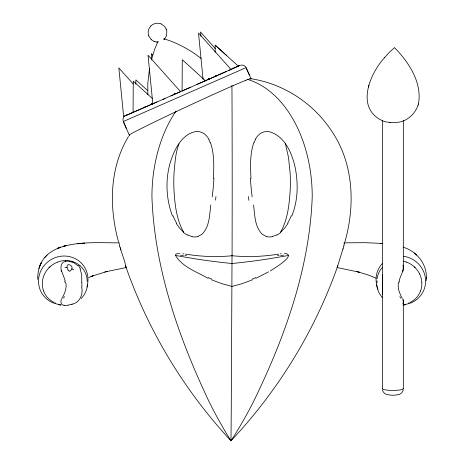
<?xml version="1.0" encoding="UTF-8"?>
<svg xmlns="http://www.w3.org/2000/svg" width="464" height="464" viewBox="0 0 464 464"><rect width="100%" height="100%" fill="white"/><g stroke="black" fill="none" stroke-linecap="round" stroke-linejoin="round"><path stroke-width="0.7" d="M61.405 298.717C60.709 301.235 60.326 305.26 64.107 305.3M61.434 271.713C60.535 267.919 60.43 262.195 65.476 261.423M232.035 255.287L231.258 409.225A1147.252 4.176 -90 0 1 231.037 435.139L230.979 440.8C184.283 390.555 147.935 330.478 125.477 265.64M133.963 112.015L133.069 112.392L133.267 81.165L152.186 98.339M135.824 84.129L135.853 79.872L147.413 90.364M190.576 87.249L182.085 90.938L182.288 59.705L205.413 80.701L226.832 71.288M215.128 52.252L215.174 45.153L226.734 55.651M81.786 282.727L81.681 274.572L80.098 269.021M382.464 287.117L382.58 294.466M125.982 267.125L126.156 267.56L124.764 261.847L120.75 249.707M356.874 271.591L356.265 271.428L359.258 272.206L337.189 267.56L342.693 249.707M426.329 278.533C427.269 264.149 416.55 251.094 403.048 247.161M426.23 280.691L426.393 277.182M213.405 178.541C213.91 166.588 214.478 154.17 210.482 142.697M210.807 204.96C209.537 214.739 209.682 226.038 202.553 233.711A17.423 14.778 35.1 0 1 201.672 234.465L198 236.437M87.534 284.449C87.128 289.669 84.86 294.715 81.223 298.48M382.551 274.572L382.464 282.727M270.355 270.819C272.554 269.497 298.05 254.307 284.455 253.466M149.53 68.312L147.778 83.601L147.865 94.656M337.537 266.301L337.212 267.531M344.903 241.895C355.32 205.233 353.719 163.519 331.783 131.248C313.548 103.217 283.081 83.311 249.916 78.561M119.132 242.846C90.915 243.066 37.352 237.023 37.706 279.322M151.421 59.81L154.674 49.288L158.044 41.25M398.715 282.037C397.01 287.651 399.603 293.294 402.131 298.207M399.052 280.83C400.49 275.657 404.214 270.686 403.042 265.112M87 287.013L87.597 284.67M384.395 57.785C369.599 74.194 355.256 108.158 382.498 120.744M418.424 104.035C422.46 82.801 408.749 62.153 394.522 47.612L389.516 52.171L384.354 57.832M343.841 245.961L344.381 243.49L344.137 242.881M119.028 242.904L119.584 245.961M209.061 139.554C207.246 136.091 204.299 132.994 200.419 131.956A13.224 11.095 -34.6 0 0 194.677 131.788C188.361 133.093 183.315 137.698 179.527 142.697C175.415 151.867 175.061 162.533 174.07 172.469A127.931 95.172 90 0 0 173.93 189.347C174.818 203.974 176.314 219.315 183.686 232.296L179.591 228.149L176.204 223.399M368.839 85.33L368.335 87.052M403.17 390.009C402.688 392.573 400.339 394.423 397.839 394.823M403.837 120.75C410.478 117.821 415.79 112.027 418.076 105.137M418.041 105.253L418.458 103.913M38.866 268.505L41.284 262.636L39.916 265.524M337.862 265.64C315.062 330.623 278.168 390.688 230.979 440.8A1039.209 263.233 90 0 1 209.229 401.975C178.686 337.74 154.466 268.43 151.931 196.765A119.724 80.005 90 0 1 176.071 111.058M253.796 142.697C249.841 154.181 250.444 166.588 250.96 178.541M420.57 290.98L420.784 290.383A22.829 21.512 36.1 0 0 421.805 282.767M291.769 216.056C298.294 200.071 298.416 182.004 294.704 165.323C291.264 151.734 284.223 135.935 269.514 131.793A13.224 11.066 35.1 0 0 263.784 131.95C259.927 133.006 256.998 136.091 255.194 139.554M62.13 298.207C64.682 293.3 67.297 287.657 65.586 282.037M123.662 117.253L122.989 118.975L123.047 120.75M128.511 136.451C109.388 167.991 108.936 207.13 118.529 241.895M402.897 303.862L403.332 302.366L402.839 298.717M288.022 223.399L284.635 228.149L280.54 232.296C287.866 219.304 289.345 203.969 290.232 189.347A127.931 94.546 -90 0 0 290.093 172.469L288.492 157.389L285.424 143.747M178.768 143.747C165.23 164.83 163.711 192.856 172.469 216.056M150.887 25.978C148.329 28.49 147.442 32.509 148.706 35.861M164.268 39.278L163.925 39.608L165.439 37.845L166.611 35.339L166.82 30.763L164.836 26.616L161.112 23.89M44.921 257.363L47.125 255.049M49.051 267.682L49.944 266.823M150.875 25.996C153.445 23.316 157.65 22.481 161.066 23.873M170.816 95.92L180.513 91.628L148.033 55.21L152.824 103.774L153.317 103.547M268.633 271.817L255.931 278.29M182.085 90.938L182.526 90.735M204.479 81.084L205.413 80.678L202.078 82.192M276.863 234.842L272.159 236.646M228.717 70.453L230.997 69.432L198.499 33.025L203.081 79.443M215.174 45.153L238.299 66.149L237.986 66.294M125.036 115.82L123.639 116.452L118.842 67.889L133.18 83.949M133.069 112.392L133.417 112.23M123.842 121.266L123.337 121.51L126.475 128.743M127.043 114.927L123.65 116.447M151.409 104.249L152.488 103.768M208.661 79.037L209.519 78.648L208.429 79.106M204.218 81.165L205.569 80.562M237.765 66.393L231.281 69.258M88.908 277.518L93.705 275.5L90.979 276.573L92.034 276.161M216.12 75.864L216.943 75.499M126.022 115.379L126.608 115.124M208.388 79.164L209.038 78.88M208.411 79.315L209.351 78.903M130.291 113.494L131.155 113.117M151.339 104.249L152.111 103.907M204.479 80.887L205.152 80.591M152.697 103.803L136.799 110.78M197.148 84.361L240.166 65.32L238.073 66.195M144.078 107.37L144.884 107.016M173.861 94.325L174.795 93.914M216.729 75.487L215.766 75.916L216.891 75.394M143.979 107.48L144.785 107.126M173.71 94.581L174.47 94.244M163.015 99.342L201.057 82.65M204.699 80.73L205.361 80.44M151.438 104.139L152.204 103.803M173.768 94.291L174.708 93.879M204.409 80.939L205.564 80.44M133.255 112.271L125.651 115.588L134.92 111.604M151.351 104.342L152.65 103.774M173.959 94.465L174.783 94.105M165.01 98.467L135.163 111.493M208.324 79.245L209.595 78.683M208.968 78.967L209.664 78.66M157.058 101.947L152.83 103.774M134.711 111.691L136.578 110.879M232.876 68.434L233.815 68.028M236.976 66.712L238.281 66.155M215.934 75.974L216.705 75.644M231.925 86.159L233.578 85.44M204.311 81.171L205.378 80.713M152.343 103.89L151.484 104.261M230.475 69.646L230.973 69.438M252.277 279.885L242.26 283.626L231.977 286.439L221.717 283.626L211.717 279.885M409.016 302.859L408.517 303.056M245.572 80.417L247.898 79.512M72.535 304.117C80.231 302.284 83.068 294.164 81.78 287.117M92.713 275.9L107.143 271.428L104.823 272.037M405.577 304.61L403.39 305.115M106.529 271.591L126.156 267.56M245.984 67.68L123.337 121.51L129.305 135.204M288.527 255.478L268.946 258.825A485.634 326.093 0 0 1 239.302 262.746L232 263.511L224.704 262.746A485.634 326.082 -0.4 0 1 195.095 258.825L175.537 255.478L175.682 254.527L176.436 253.866L179.638 253.466M278.649 254.081C263.279 256.667 247.608 257.207 232.087 255.763C216.549 257.207 200.854 256.667 185.461 254.081M240.949 65.059L243.617 65.244L245.711 66.915M280.326 253.854L281.271 253.733M403.106 304.9L405.466 304.622M81.507 243.403L84.674 243.165L79.483 243.577L82.65 243.31M156.629 42.021L158.056 42.056M344.224 242.846L365.104 242.672L382.841 243.472M390.166 122.38L389.702 122.351M156.646 42.027L154.077 41.4L154.5 41.557M382 243.403L380.869 243.31L382.771 243.472M58.609 304.622L60.964 304.9M182.833 253.733L183.785 253.854M69.513 261.342L74.165 262.926L77.674 265.588M59.647 304.889L60.743 305.115M192.067 236.646L187.357 234.842M387.782 394.806C385.288 394.4 382.997 392.509 382.504 389.969M358.597 272.037L368.967 275.239L376.072 278.203M163.682 38.721C177.283 42.81 189.979 49.7 201.121 58.476M72.604 261.609L73.712 261.992M266.249 236.437L262.583 234.477A17.423 14.744 -35.6 0 1 261.719 233.705C254.614 226.026 254.823 214.733 253.559 204.96M55.489 303.021L55.088 302.859M154.042 41.383L151.264 39.655M208.069 278.29C196.927 271.945 182.369 267.055 175.537 255.478M414.265 252.973L416.713 255.049M414.248 266.823L415.135 267.682M151.281 39.666L148.7 35.844M215.313 48.587L200.5 31.987L200.918 36.273M152.702 55.146L151.27 53.54L151.832 59.253M382.156 297.656L378.543 292.013L376.716 285.569M68.156 270.164L69.646 271.417L71.352 269.822A9.338 8.944 -35.2 0 0 71.479 269.584C74.478 265.739 66.114 261.824 67.065 267.519A16.333 15.643 -35.2 0 0 68.127 270.176M419.578 273.922L419.908 274.63A22.829 21.576 34.2 0 1 421.793 281.961L421.846 282.767M249.278 74.849L246.111 67.64L250.949 78.665M166.274 28.994L166.443 29.423M57.327 262.218A22.829 21.588 -34.6 0 0 44.596 273.917L44.271 274.63A22.829 21.553 -35 0 0 42.369 281.961L42.317 282.767A22.829 21.512 -36.4 0 0 43.372 290.377L43.575 290.98M377.899 289.292L376.472 284.67M65.25 280.83L61.434 270.489M232.087 255.229L232.087 255.763L232.191 196.765A119.724 0.435 90 0 0 231.919 85.44M403.326 270.205L403.326 120.46A10.486 2.105 0.7 0 1 390.143 122.386M403.326 299.866L403.326 388.844M402.839 270.489L402.839 271.713M382.365 120.275L382.371 388.751M64.624 281.08A17.04 11.153 76.3 0 1 64.943 282.211M63.638 298.166A19.308 4.275 -53.3 0 1 64.45 296.595M68.086 305.283A8.764 3.376 -15.7 0 1 64.049 305.341M71.758 304.216A9.158 3.486 -15.4 0 1 68.191 305.057M72.5 304.071A9.97 4.263 -15.5 0 1 71.816 304.303M81.873 286.891A12.893 1.595 -88.9 0 1 81.879 282.744M78.097 265.304A16.118 14.013 -6.4 0 1 80.382 268.929M65.465 261.4A8.717 5.51 18.6 0 1 69.507 261.307M65.499 260.571A22.829 21.553 -35 0 1 72.616 261.592M73.793 262.015A22.829 21.588 -34.6 0 1 79.976 265.675M57.426 262.148A22.829 21.634 -35 0 1 64.2 260.617A22.829 21.506 -33.5 0 1 65.488 260.611M79.936 265.669A22.823 21.506 -31 0 1 87.157 280.795A22.817 21.593 -30 0 1 87.174 281.422M54.126 302.435A22.829 21.506 -35.7 0 1 48.186 298.248L48.024 298.079A22.823 21.518 -37.7 0 1 43.593 290.974M59.299 304.465A25.021 24.035 -32.1 0 1 38.889 277.002A25.021 24.035 -32.1 0 1 67.854 256.296A25.021 24.035 -32.1 0 1 87.51 284.304M64.977 267.438A15.602 14.941 -35.2 0 1 67.065 267.519M71.804 268.813A15.602 14.941 -35.2 0 1 73.817 269.944M120.866 249.951A11.223 0.487 70.7 0 1 120.623 249.214M120.553 249.04A11.072 0.702 70.1 0 1 119.642 246.094M120.367 247.724A14.332 1.079 71.7 0 1 120.71 248.594M399.365 282.216A17.04 11.061 -76.4 0 1 399.684 281.08M399.846 296.635A19.308 4.385 53.2 0 1 400.652 298.219M382.371 282.744A12.893 1.688 88.9 0 1 382.371 286.909M420.552 290.974A22.823 21.524 36.8 0 1 416.133 298.062L415.941 298.248A22.829 21.541 35 0 1 409.985 302.441M377.046 282.686A22.817 21.553 31.7 0 1 377.006 280.801M377.128 278.545A22.823 21.593 29.8 0 1 382.504 267.293M403.407 261.197A22.829 21.599 33.3 0 1 406.737 262.218M406.76 262.16A22.829 21.611 33.6 0 1 419.572 273.853M403.558 256.273A25.021 24.058 30.8 0 1 425.575 279.989A25.021 24.058 30.8 0 1 405.942 304.291M376.82 285.488A25.021 24.058 30.8 0 1 382.632 263.239M344.015 243.084A14.401 2.042 -77.8 0 1 344.068 243.171M343.894 245.845A11.072 0.806 -70 0 1 342.995 248.837M343.058 248.692A11.223 0.626 -70.5 0 1 342.797 249.499M233.699 85.382A67.042 1.578 -24.8 0 1 245.671 80.371M175.549 111.934A67.042 1.566 -24.9 0 1 231.635 86.298M129.787 135.157A67.112 1.618 -24.9 0 1 175.276 112.068M247.985 79.477A67.112 1.583 -24.8 0 1 250.322 79.182M402.949 388.374A10.486 1.595 0 0 1 393.13 390.392A10.486 1.595 0 0 1 382.614 388.455M397.428 394.615A4.634 0.702 0 0 1 392.904 395.206A4.634 0.702 0 0 1 388.298 394.632M389.685 122.339A10.504 2.1 0.8 0 1 382.406 120.431M255.681 277.611A144.043 131.996 -53.2 0 1 252.051 279.206M277.553 255.554A62.721 17.4 -13.8 0 1 279.125 255.328M280.674 255.554A29.447 15.028 -20.6 0 1 283.608 255.194M184.95 255.322A62.721 17.504 13.7 0 1 186.528 255.548M180.473 255.194A29.447 15.097 20.4 0 1 183.413 255.554M211.944 279.2A144.043 131.654 53.8 0 1 208.319 277.605M230.979 440.8A1039.209 270.547 -90 0 0 253.338 401.975C284.629 337.937 309.616 268.61 312.226 196.765A119.724 80.649 90 0 0 247.109 79.274M176.61 223.149A53.708 52.409 -77.4 0 1 173.049 215.812M187.241 235.062A21.443 19.418 35.4 0 1 183.529 232.476M198.018 236.478A12.087 10.272 33.5 0 1 192.137 236.715M215.545 200.141A49.393 3.294 -83.6 0 1 215.94 196.533M213.927 178.391A101.964 38.547 -83.3 0 1 212.222 196.858M208.875 139.687A34.829 28.803 -56 0 1 210.221 142.842M280.697 232.476A21.443 19.378 -36.1 0 1 276.985 235.068M272.095 236.715A12.087 10.243 -34 0 1 266.226 236.478M248.437 196.539A49.393 3.648 83.6 0 1 248.855 200.361M252.149 196.858A101.964 37.862 83.3 0 1 250.432 178.385M254.057 142.848A34.829 28.681 56.3 0 1 255.391 139.693M291.23 215.83A53.708 52.49 76.9 0 1 287.651 223.167M60.656 247.161L57.71 248.281L60.656 247.161M66.224 245.601L63.15 246.384L66.224 245.601M80.69 243.472L77.558 243.768L80.69 243.472"/></g></svg>
